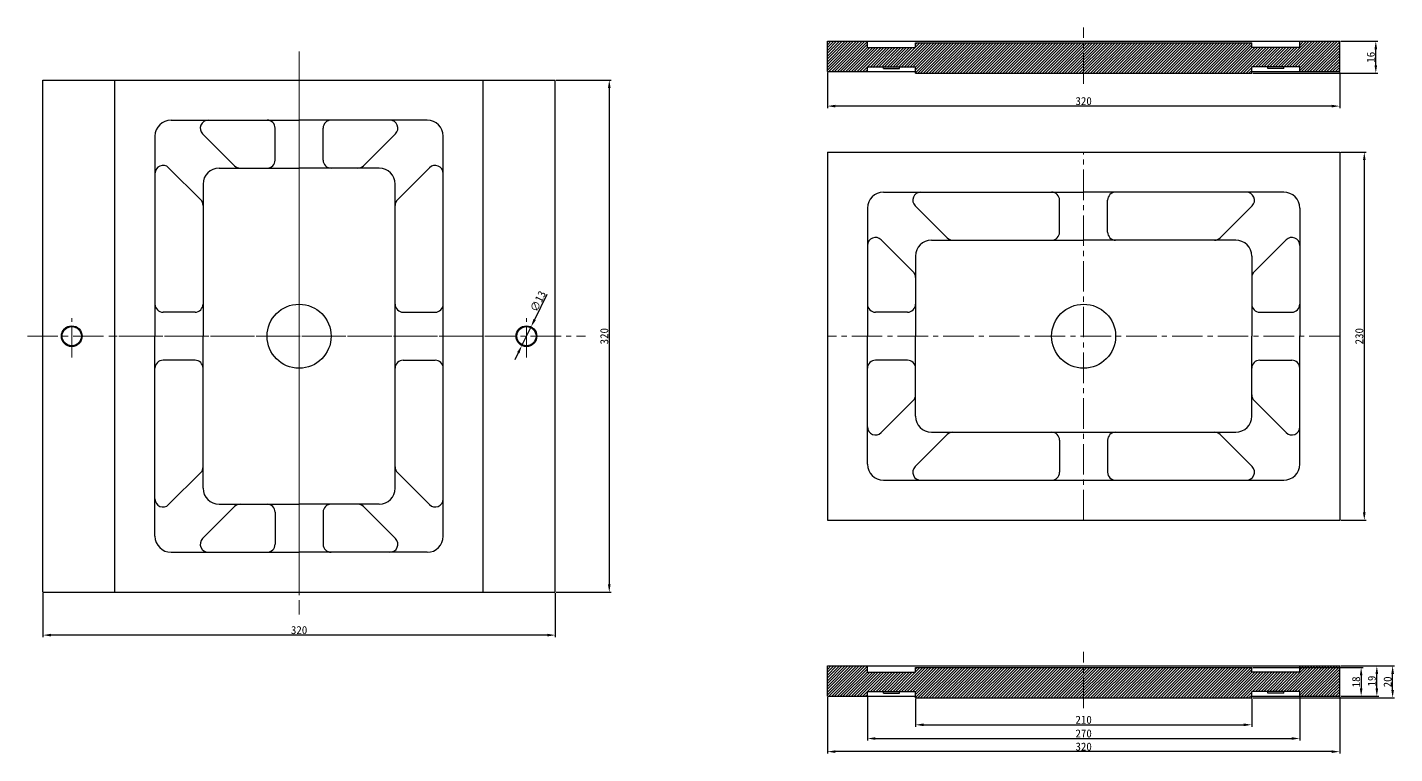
# Model space of a CAD drawing. Header units: inches. Extents: x -20 to 18950, y -1047 to 2551.
# Drawn here: x 15006 to 15860, y -450 to 4 of the extents above; entities that cross this region are included whole.
import ezdxf

# ---------------------------------------------------------------- set-up
doc = ezdxf.new("R2010")
doc.units = ezdxf.units.IN
doc.header["$MEASUREMENT"] = 0
doc.header["$PDSIZE"] = -5
doc.linetypes.add('CENTER2', pattern=[28.574999, 19.049999, -3.175, 3.175, -3.175])
doc.layers.get('0').update_dxf_attribs({"lineweight": 30})
doc.layers.get('Defpoints').update_dxf_attribs({"lineweight": 18})
for name, color, linetype, lineweight in [('cen', 1, 'CENTER2', 20), ('dim', 5, 'Continuous', 20), ('hat', 3, 'Continuous', 20)]:
    doc.layers.add(name, color=color, linetype=linetype, lineweight=lineweight)
doc.styles.get("Standard").update_dxf_attribs({"font": ''})
doc.styles.get('Standard').set_extended_font_data('宋体')
doc.dimstyles.new('ISO-25', dxfattribs={"dimtxt": 5, "dimasz": 5, "dimexe": 1.25, "dimexo": 0.625, "dimtad": 1, "dimdsep": 46, "dimtxsty": 'Standard', "dimcen": 2.5, "dimdle": 10, "dimadec": 0, "dimazin": 0, "dimtfac": 1, "dimtmove": 0, "dimatfit": 3, "dimfxl": 1, "dimtolj": 1, "dimarcsym": 0})

# ---------------------------------------------------------------- blocks, each defined once
blk = doc.blocks.new('*D55')
at = {"layer": 'Defpoints', "color": 0, "transparency": 16777216}
for p in [(15335.8, -28.96), (15335.8, -348.96), (15369.54, -348.96)]:
    blk.add_point(p, dxfattribs=at)
at = {"layer": 'dim', "color": 0, "linetype": 'Continuous', "lineweight": -2, "transparency": 16777216}
for p, q in [((15336.43, -28.96), (15370.79, -28.96)), ((15369.54, -33.96), (15369.54, -343.96)), ((15336.43, -348.96), (15370.79, -348.96))]:
    blk.add_line(p, q, dxfattribs=at)
at = {"layer": 'dim', "color": 0, "transparency": 16777216}
for points in [[(15368.71, -33.96), (15370.37, -33.96), (15369.54, -28.96)], [(15368.71, -343.96), (15370.37, -343.96), (15369.54, -348.96)]]:
    blk.add_solid(points, dxfattribs=at)
at = {"layer": 'dim', "color": 0, "transparency": 16777216, "insert": (15366.42, -188.96), "char_height": 5, "attachment_point": 5, "rotation": 90}
blk.add_mtext('\\A1;320', dxfattribs=at)
blk = doc.blocks.new('*D56')
at = {"layer": 'Defpoints', "color": 0, "transparency": 16777216}
for p in [(15015.8, -348.96), (15335.8, -348.96), (15015.8, -375.72)]:
    blk.add_point(p, dxfattribs=at)
at = {"layer": 'dim', "color": 0, "linetype": 'Continuous', "lineweight": -2, "transparency": 16777216}
for p, q in [((15015.8, -349.58), (15015.8, -376.97)), ((15335.8, -349.58), (15335.8, -376.97)), ((15330.8, -375.72), (15020.8, -375.72))]:
    blk.add_line(p, q, dxfattribs=at)
at = {"layer": 'dim', "color": 0, "transparency": 16777216}
for points in [[(15020.8, -374.88), (15020.8, -376.55), (15015.8, -375.72)], [(15330.8, -374.88), (15330.8, -376.55), (15335.8, -375.72)]]:
    blk.add_solid(points, dxfattribs=at)
at = {"layer": 'dim', "color": 0, "transparency": 16777216, "insert": (15175.8, -372.59), "char_height": 5, "attachment_point": 5}
blk.add_mtext('\\A1;320', dxfattribs=at)
blk = doc.blocks.new('*D58')
at = {"layer": 'Defpoints', "color": 0, "transparency": 16777216}
for p in [(15320.67, -183.13), (15314.93, -194.79)]:
    blk.add_point(p, dxfattribs=at)
at = {"layer": 'dim', "color": 0, "linetype": 'Continuous', "lineweight": -2, "transparency": 16777216}
for p, q in [((15330.6, -162.96), (15322.88, -178.64)), ((15314.93, -194.79), (15320.67, -183.13)), ((15312.73, -199.28), (15310.52, -203.76))]:
    blk.add_line(p, q, dxfattribs=at)
at = {"layer": 'dim', "color": 0, "transparency": 16777216}
for points in [[(15322.13, -178.27), (15323.63, -179.01), (15320.67, -183.13)], [(15311.98, -198.91), (15313.47, -199.65), (15314.93, -194.79)]]:
    blk.add_solid(points, dxfattribs=at)
at = {"layer": 'dim', "color": 0, "transparency": 16777216, "insert": (15325.04, -167.18), "char_height": 5, "attachment_point": 5, "rotation": 63.79891}
blk.add_mtext('\\A1;∅13', dxfattribs=at)
blk = doc.blocks.new('*D120')
at = {"layer": 'Defpoints', "color": 0, "transparency": 16777216}
for p in [(15825.81, -4.67), (15848.29, -4.67), (15770.81, -24.67)]:
    blk.add_point(p, dxfattribs=at)
at = {"layer": 'dim', "color": 0, "linetype": 'Continuous', "lineweight": -2, "transparency": 16777216}
for p, q in [((15826.43, -4.67), (15849.54, -4.67)), ((15848.29, -19.67), (15848.29, -9.67)), ((15771.43, -24.67), (15849.54, -24.67))]:
    blk.add_line(p, q, dxfattribs=at)
at = {"layer": 'dim', "color": 0, "transparency": 16777216}
for points in [[(15847.46, -9.67), (15849.12, -9.67), (15848.29, -4.67)], [(15847.46, -19.67), (15849.12, -19.67), (15848.29, -24.67)]]:
    blk.add_solid(points, dxfattribs=at)
at = {"layer": 'dim', "color": 0, "transparency": 16777216, "insert": (15845.17, -14.67), "char_height": 5, "attachment_point": 5, "rotation": 90}
blk.add_mtext('\\A1;16', dxfattribs=at)
blk = doc.blocks.new('*D121')
at = {"layer": 'Defpoints', "color": 0, "transparency": 16777216}
for p in [(15505.81, -23.67), (15825.81, -23.67), (15505.81, -45.2)]:
    blk.add_point(p, dxfattribs=at)
at = {"layer": 'dim', "color": 0, "linetype": 'Continuous', "lineweight": -2, "transparency": 16777216}
for p, q in [((15505.81, -24.29), (15505.81, -46.45)), ((15825.81, -24.29), (15825.81, -46.45)), ((15820.81, -45.2), (15510.81, -45.2))]:
    blk.add_line(p, q, dxfattribs=at)
at = {"layer": 'dim', "color": 0, "transparency": 16777216}
for points in [[(15510.81, -44.37), (15510.81, -46.04), (15505.81, -45.2)], [(15820.81, -44.37), (15820.81, -46.04), (15825.81, -45.2)]]:
    blk.add_solid(points, dxfattribs=at)
at = {"layer": 'dim', "color": 0, "transparency": 16777216, "insert": (15665.81, -42.08), "char_height": 5, "attachment_point": 5}
blk.add_mtext('\\A1;320', dxfattribs=at)
blk = doc.blocks.new('*D122')
at = {"layer": 'Defpoints', "color": 0, "transparency": 16777216}
for p in [(15825.81, -73.96), (15825.81, -303.96), (15841.11, -303.96)]:
    blk.add_point(p, dxfattribs=at)
at = {"layer": 'dim', "color": 0, "linetype": 'Continuous', "lineweight": -2, "transparency": 16777216}
for p, q in [((15826.43, -73.96), (15842.36, -73.96)), ((15841.11, -78.96), (15841.11, -298.96)), ((15826.43, -303.96), (15842.36, -303.96))]:
    blk.add_line(p, q, dxfattribs=at)
at = {"layer": 'dim', "color": 0, "transparency": 16777216}
for points in [[(15840.27, -78.96), (15841.94, -78.96), (15841.11, -73.96)], [(15840.27, -298.96), (15841.94, -298.96), (15841.11, -303.96)]]:
    blk.add_solid(points, dxfattribs=at)
at = {"layer": 'dim', "color": 0, "transparency": 16777216, "insert": (15837.98, -188.96), "char_height": 5, "attachment_point": 5, "rotation": 90}
blk.add_mtext('\\A1;230', dxfattribs=at)
blk = doc.blocks.new('*D123')
at = {"layer": 'Defpoints', "color": 0, "transparency": 16777216}
for p in [(15825.81, -394.94), (15858.82, -394.94), (15770.81, -414.94)]:
    blk.add_point(p, dxfattribs=at)
at = {"layer": 'dim', "color": 0, "linetype": 'Continuous', "lineweight": -2, "transparency": 16777216}
for p, q in [((15826.43, -394.94), (15860.07, -394.94)), ((15858.82, -409.94), (15858.82, -399.94)), ((15771.43, -414.94), (15860.07, -414.94))]:
    blk.add_line(p, q, dxfattribs=at)
at = {"layer": 'dim', "color": 0, "transparency": 16777216}
for points in [[(15857.99, -399.94), (15859.65, -399.94), (15858.82, -394.94)], [(15857.99, -409.94), (15859.65, -409.94), (15858.82, -414.94)]]:
    blk.add_solid(points, dxfattribs=at)
at = {"layer": 'dim', "color": 0, "transparency": 16777216, "insert": (15855.69, -404.94), "char_height": 5, "attachment_point": 5, "rotation": 90}
blk.add_mtext('\\A1;20', dxfattribs=at)
blk = doc.blocks.new('*D124')
at = {"layer": 'Defpoints', "color": 0, "transparency": 16777216}
for p in [(15826.43, -394.94), (15848.94, -394.94), (15825.81, -413.94)]:
    blk.add_point(p, dxfattribs=at)
at = {"layer": 'dim', "color": 0, "linetype": 'Continuous', "lineweight": -2, "transparency": 16777216}
for p, q in [((15827.06, -394.94), (15850.19, -394.94)), ((15848.94, -408.94), (15848.94, -399.94)), ((15826.43, -413.94), (15850.19, -413.94))]:
    blk.add_line(p, q, dxfattribs=at)
at = {"layer": 'dim', "color": 0, "transparency": 16777216}
for points in [[(15848.11, -399.94), (15849.77, -399.94), (15848.94, -394.94)], [(15848.11, -408.94), (15849.77, -408.94), (15848.94, -413.94)]]:
    blk.add_solid(points, dxfattribs=at)
at = {"layer": 'dim', "color": 0, "transparency": 16777216, "insert": (15845.81, -404.44), "char_height": 5, "attachment_point": 5, "rotation": 90}
blk.add_mtext('\\A1;19', dxfattribs=at)
blk = doc.blocks.new('*D125')
at = {"layer": 'Defpoints', "color": 0, "transparency": 16777216}
for p in [(15770.81, -395.94), (15825.81, -413.94), (15839.14, -413.94)]:
    blk.add_point(p, dxfattribs=at)
at = {"layer": 'dim', "color": 0, "linetype": 'Continuous', "lineweight": -2, "transparency": 16777216}
for p, q in [((15771.43, -395.94), (15840.39, -395.94)), ((15839.14, -400.94), (15839.14, -408.94)), ((15826.43, -413.94), (15840.39, -413.94))]:
    blk.add_line(p, q, dxfattribs=at)
at = {"layer": 'dim', "color": 0, "transparency": 16777216}
for points in [[(15838.31, -400.94), (15839.98, -400.94), (15839.14, -395.94)], [(15838.31, -408.94), (15839.98, -408.94), (15839.14, -413.94)]]:
    blk.add_solid(points, dxfattribs=at)
at = {"layer": 'dim', "color": 0, "transparency": 16777216, "insert": (15836.02, -404.94), "char_height": 5, "attachment_point": 5, "rotation": 90}
blk.add_mtext('\\A1;18', dxfattribs=at)
blk = doc.blocks.new('*D126')
at = {"layer": 'Defpoints', "color": 0, "transparency": 16777216}
for p in [(15505.81, -413.94), (15825.81, -413.94), (15505.81, -448.54)]:
    blk.add_point(p, dxfattribs=at)
at = {"layer": 'dim', "color": 0, "linetype": 'Continuous', "lineweight": -2, "transparency": 16777216}
for p, q in [((15505.81, -414.57), (15505.81, -449.79)), ((15825.81, -414.57), (15825.81, -449.79)), ((15820.81, -448.54), (15510.81, -448.54))]:
    blk.add_line(p, q, dxfattribs=at)
at = {"layer": 'dim', "color": 0, "transparency": 16777216}
for points in [[(15510.81, -447.71), (15510.81, -449.37), (15505.81, -448.54)], [(15820.81, -447.71), (15820.81, -449.37), (15825.81, -448.54)]]:
    blk.add_solid(points, dxfattribs=at)
at = {"layer": 'dim', "color": 0, "transparency": 16777216, "insert": (15665.81, -445.42), "char_height": 5, "attachment_point": 5}
blk.add_mtext('\\A1;320', dxfattribs=at)
blk = doc.blocks.new('*D127')
at = {"layer": 'Defpoints', "color": 0, "transparency": 16777216}
for p in [(15560.81, -414.94), (15770.81, -414.94), (15770.81, -431.75)]:
    blk.add_point(p, dxfattribs=at)
at = {"layer": 'dim', "color": 0, "linetype": 'Continuous', "lineweight": -2, "transparency": 16777216}
for p, q in [((15560.81, -415.57), (15560.81, -433)), ((15770.81, -415.57), (15770.81, -433)), ((15565.81, -431.75), (15765.81, -431.75))]:
    blk.add_line(p, q, dxfattribs=at)
at = {"layer": 'dim', "color": 0, "transparency": 16777216}
for points in [[(15565.81, -430.92), (15565.81, -432.59), (15560.81, -431.75)], [(15765.81, -430.92), (15765.81, -432.59), (15770.81, -431.75)]]:
    blk.add_solid(points, dxfattribs=at)
at = {"layer": 'dim', "color": 0, "transparency": 16777216, "insert": (15665.81, -428.63), "char_height": 5, "attachment_point": 5}
blk.add_mtext('\\A1;210', dxfattribs=at)
blk = doc.blocks.new('*D128')
at = {"layer": 'Defpoints', "color": 0, "transparency": 16777216}
for p in [(15530.81, -413.94), (15800.81, -413.94), (15800.81, -440.32)]:
    blk.add_point(p, dxfattribs=at)
at = {"layer": 'dim', "color": 0, "linetype": 'Continuous', "lineweight": -2, "transparency": 16777216}
for p, q in [((15530.81, -414.57), (15530.81, -441.57)), ((15800.81, -414.57), (15800.81, -441.57)), ((15535.81, -440.32), (15795.81, -440.32))]:
    blk.add_line(p, q, dxfattribs=at)
at = {"layer": 'dim', "color": 0, "transparency": 16777216}
for points in [[(15535.81, -439.49), (15535.81, -441.15), (15530.81, -440.32)], [(15795.81, -439.49), (15795.81, -441.15), (15800.81, -440.32)]]:
    blk.add_solid(points, dxfattribs=at)
at = {"layer": 'dim', "color": 0, "transparency": 16777216, "insert": (15665.81, -437.2), "char_height": 5, "attachment_point": 5}
blk.add_mtext('\\A1;270', dxfattribs=at)

msp = doc.modelspace()

# ---------------------------------------------------------------- hatches: boundary and pattern name
at = {"layer": 'hat'}
h = msp.add_hatch(dxfattribs=at)
h.set_pattern_fill('ANSI31', color=256, scale=10)
h.set_pattern_definition([(45, (3997.432, 0), (-0.88388348, 0.88388348), [])])
h.paths.add_polyline_path([(15665.81, -5.668), (15560.81, -5.668), (15560.81, -8.668), (15530.81, -8.668), (15530.81, -4.668), (15505.81, -4.668), (15505.81, -23.668), (15530.81, -23.668), (15530.81, -20.668), (15560.81, -20.668), (15560.81, -24.668), (15665.81, -24.668)])
h.paths.add_polyline_path([(15825.81, -4.668), (15800.81, -4.668), (15800.81, -8.668), (15770.81, -8.668), (15770.81, -5.668), (15665.81, -5.668), (15665.81, -24.668), (15770.81, -24.668), (15770.81, -20.668), (15800.81, -20.668), (15800.81, -23.668), (15825.81, -23.668)])
h = msp.add_hatch(dxfattribs=at)
h.set_pattern_fill('ANSI31', color=256, scale=10)
h.set_pattern_definition([(45, (3997.432, -390.2728), (-0.88388348, 0.88388348), [])])
h.paths.add_polyline_path([(15665.81, -395.941), (15560.81, -395.941), (15560.81, -398.941), (15530.81, -398.941), (15530.81, -394.941), (15505.81, -394.941), (15505.81, -413.941), (15530.81, -413.941), (15530.81, -410.941), (15560.81, -410.941), (15560.81, -414.941), (15665.81, -414.941)])
h.paths.add_polyline_path([(15825.81, -394.941), (15800.81, -394.941), (15800.81, -398.941), (15770.81, -398.941), (15770.81, -395.941), (15665.81, -395.941), (15665.81, -414.941), (15770.81, -414.941), (15770.81, -410.941), (15800.81, -410.941), (15800.81, -413.941), (15825.81, -413.941)])

# ---------------------------------------------------------------- linework, layer by layer
for p, q in [((15505.81, -4.668), (15825.81, -4.668)), ((15505.81, -23.668), (15505.81, -4.668)), ((15530.81, -8.668), (15530.81, -4.668)), ((15560.81, -5.668), (15770.81, -5.668)), ((15560.81, -8.668), (15560.81, -5.668)), ((15770.81, -8.668), (15770.81, -5.668)), ((15800.81, -8.668), (15800.81, -4.668)), ((15825.81, -23.668), (15825.81, -4.668)), ((15530.81, -8.668), (15560.81, -8.668)), ((15800.81, -8.668), (15770.81, -8.668)), ((15505.81, -23.668), (15560.81, -23.668)), ((15530.81, -20.668), (15560.81, -20.668)), ((15530.81, -23.668), (15530.81, -20.668)), ((15540.81, -21.668), (15540.81, -20.668)), ((15540.81, -21.668), (15550.81, -21.668)), ((15550.81, -21.668), (15550.81, -20.668)), ((15560.81, -24.668), (15560.81, -20.668)), ((15560.81, -24.668), (15770.81, -24.668)), ((15770.81, -24.668), (15770.81, -20.668)), ((15800.81, -20.668), (15770.81, -20.668)), ((15770.81, -23.668), (15825.81, -23.668)), ((15780.81, -21.668), (15780.81, -20.668)), ((15790.81, -21.668), (15780.81, -21.668)), ((15790.81, -21.668), (15790.81, -20.668)), ((15800.81, -23.668), (15800.81, -20.668)), ((15015.805, -28.96), (15335.805, -28.96)), ((15015.805, -348.96), (15015.805, -28.96)), ((15060.805, -348.96), (15060.805, -28.96)), ((15290.805, -348.96), (15290.805, -28.96)), ((15335.805, -348.96), (15335.805, -28.96)), ((15095.805, -53.96), (15175.805, -53.96)), ((15160.805, -78.96), (15160.805, -58.96)), ((15255.805, -53.96), (15175.805, -53.96)), ((15190.805, -78.96), (15190.805, -58.96)), ((15085.805, -63.96), (15085.805, -188.96)), ((15115.553, -62.496), (15135.553, -82.496)), ((15236.056, -62.496), (15216.056, -82.496)), ((15265.805, -313.96), (15265.805, -63.96)), ((15505.81, -73.96), (15505.81, -303.96)), ((15505.81, -73.96), (15825.81, -73.96)), ((15825.81, -73.96), (15825.81, -303.96)), ((15094.34, -83.709), (15114.34, -103.709)), ((15125.805, -83.96), (15175.805, -83.96)), ((15225.805, -83.96), (15175.805, -83.96)), ((15257.269, -83.709), (15237.269, -103.709)), ((15115.805, -93.96), (15115.805, -188.96)), ((15235.805, -283.96), (15235.805, -93.96)), ((15540.81, -98.96), (15665.81, -98.96)), ((15790.81, -98.96), (15665.81, -98.96)), ((15530.81, -108.96), (15530.81, -188.96)), ((15560.559, -107.496), (15580.559, -127.496)), ((15650.81, -123.96), (15650.81, -103.96)), ((15680.81, -123.96), (15680.81, -103.96)), ((15771.061, -107.496), (15751.061, -127.496)), ((15800.81, -108.96), (15800.81, -188.96)), ((15539.346, -128.709), (15559.346, -148.709)), ((15570.81, -128.96), (15665.81, -128.96)), ((15760.81, -128.96), (15665.81, -128.96)), ((15792.274, -128.709), (15772.274, -148.709)), ((15560.81, -138.96), (15560.81, -188.96)), ((15770.81, -138.96), (15770.81, -188.96)), ((15110.805, -173.96), (15090.805, -173.96)), ((15240.805, -173.96), (15260.805, -173.96)), ((15555.81, -173.96), (15535.81, -173.96)), ((15775.81, -173.96), (15795.81, -173.96)), ((15085.805, -313.96), (15085.805, -188.96)), ((15115.805, -283.96), (15115.805, -188.96)), ((15530.81, -268.96), (15530.81, -188.96)), ((15560.81, -238.96), (15560.81, -188.96)), ((15770.81, -238.96), (15770.81, -188.96)), ((15800.81, -268.96), (15800.81, -188.96)), ((15110.805, -203.96), (15090.805, -203.96)), ((15240.805, -203.96), (15260.805, -203.96)), ((15555.81, -203.96), (15535.81, -203.96)), ((15775.81, -203.96), (15795.81, -203.96)), ((15539.346, -249.211), (15559.346, -229.211)), ((15792.274, -249.211), (15772.274, -229.211)), ((15560.559, -270.424), (15580.559, -250.424)), ((15570.81, -248.96), (15760.81, -248.96)), ((15650.81, -253.96), (15650.81, -273.96)), ((15680.81, -253.96), (15680.81, -273.96)), ((15771.061, -270.424), (15751.061, -250.424)), ((15094.34, -294.211), (15114.34, -274.211)), ((15257.269, -294.211), (15237.269, -274.211)), ((15540.81, -278.96), (15790.81, -278.96)), ((15115.553, -315.424), (15135.553, -295.424)), ((15125.805, -293.96), (15175.805, -293.96)), ((15225.805, -293.96), (15175.805, -293.96)), ((15236.056, -315.424), (15216.056, -295.424)), ((15160.805, -298.96), (15160.805, -318.96)), ((15190.805, -298.96), (15190.805, -318.96)), ((15505.81, -303.96), (15825.81, -303.96)), ((15095.805, -323.96), (15175.805, -323.96)), ((15255.805, -323.96), (15175.805, -323.96)), ((15015.805, -348.96), (15335.805, -348.96)), ((15505.81, -394.941), (15825.81, -394.941)), ((15505.81, -413.941), (15505.81, -394.941)), ((15530.81, -398.941), (15530.81, -394.941)), ((15530.81, -398.941), (15560.81, -398.941)), ((15560.81, -395.941), (15770.81, -395.941)), ((15560.81, -398.941), (15560.81, -395.941)), ((15770.81, -398.941), (15770.81, -395.941)), ((15800.81, -398.941), (15770.81, -398.941)), ((15800.81, -398.941), (15800.81, -394.941)), ((15825.81, -413.941), (15825.81, -394.941)), ((15505.81, -413.941), (15560.81, -413.941)), ((15530.81, -410.941), (15560.81, -410.941)), ((15530.81, -413.941), (15530.81, -410.941)), ((15540.81, -411.941), (15540.81, -410.941)), ((15540.81, -411.941), (15550.81, -411.941)), ((15550.81, -411.941), (15550.81, -410.941)), ((15560.81, -414.941), (15560.81, -410.941)), ((15560.81, -414.941), (15770.81, -414.941)), ((15770.81, -414.941), (15770.81, -410.941)), ((15800.81, -410.941), (15770.81, -410.941)), ((15770.81, -413.941), (15825.81, -413.941)), ((15780.81, -411.941), (15780.81, -410.941)), ((15790.81, -411.941), (15780.81, -411.941)), ((15790.81, -411.941), (15790.81, -410.941)), ((15800.81, -413.941), (15800.81, -410.941))]:
    msp.add_line(p, q)
for centre, radius in [((15175.805, -188.96), 20), ((15665.81, -188.96), 20), ((15033.805, -188.96), 6.5), ((15033.805, -188.96), 6), ((15317.805, -188.96), 6.5), ((15317.805, -188.96), 6)]:
    msp.add_circle(centre, radius)
for centre, radius, start, end in [((15095.805, -63.96), 10, 90, 180), ((15119.089, -58.96), 5, 90, 225), ((15155.805, -58.96), 5, 0, 90), ((15195.805, -58.96), 5, 90, 180), ((15232.52, -58.96), 5, 315, 90), ((15255.805, -63.96), 10, 0, 90), ((15090.805, -87.244), 5, 45, 180), ((15125.805, -93.96), 10, 90, 180), ((15139.089, -78.96), 5, 225, 270), ((15155.805, -78.96), 5, 270, 0), ((15195.805, -78.96), 5, 180, 270), ((15212.52, -78.96), 5, 270, 315), ((15225.805, -93.96), 10, 0, 90), ((15260.805, -87.244), 5, 0, 135), ((15540.81, -108.96), 10, 90, 180), ((15564.094, -103.96), 5, 90, 225), ((15645.81, -103.96), 5, 0, 90), ((15685.81, -103.96), 5, 90, 180), ((15767.526, -103.96), 5, 315, 90), ((15790.81, -108.96), 10, 360, 90), ((15110.805, -107.244), 5, 0, 45), ((15240.805, -107.244), 5, 135, 180), ((15535.81, -132.244), 5, 45, 180), ((15584.094, -123.96), 5, 225, 270), ((15645.81, -123.96), 5, 270, 0), ((15685.81, -123.96), 5, 180, 270), ((15747.526, -123.96), 5, 270, 315), ((15795.81, -132.244), 5, 360, 135), ((15570.81, -138.96), 10, 90, 180), ((15760.81, -138.96), 10, 360, 90), ((15555.81, -152.244), 5, 0, 45), ((15775.81, -152.244), 5, 135, 180), ((15090.805, -168.96), 5, 180, 270), ((15110.805, -168.96), 5, 270, 0), ((15240.805, -168.96), 5, 180, 270), ((15260.805, -168.96), 5, 270, 0), ((15535.81, -168.96), 5, 180, 270), ((15555.81, -168.96), 5, 270, 0), ((15775.81, -168.96), 5, 180, 270), ((15795.81, -168.96), 5, 270, 0), ((15090.805, -208.96), 5, 90, 180), ((15110.805, -208.96), 5, 0, 90), ((15240.805, -208.96), 5, 90, 180), ((15260.805, -208.96), 5, 0, 90), ((15535.81, -208.96), 5, 90, 180), ((15555.81, -208.96), 5, 0, 90), ((15775.81, -208.96), 5, 90, 180), ((15795.81, -208.96), 5, 0, 90), ((15555.81, -225.676), 5, 315, 360), ((15775.81, -225.676), 5, 180, 225), ((15570.81, -238.96), 10, 180, 270), ((15760.81, -238.96), 10, 270, 360), ((15535.81, -245.676), 5, 180, 315), ((15795.81, -245.676), 5, 225, 0), ((15584.094, -253.96), 5, 90, 135), ((15645.81, -253.96), 5, 0, 90), ((15685.81, -253.96), 5, 90, 180), ((15747.526, -253.96), 5, 45, 90), ((15110.805, -270.676), 5, 315, 0), ((15240.805, -270.676), 5, 180, 225), ((15540.81, -268.96), 10, 180, 270), ((15564.094, -273.96), 5, 135, 270), ((15767.526, -273.96), 5, 270, 45), ((15790.81, -268.96), 10, 270, 360), ((15645.81, -273.96), 5, 270, 0), ((15685.81, -273.96), 5, 180, 270), ((15125.805, -283.96), 10, 180, 270), ((15225.805, -283.96), 10, 270, 0), ((15090.805, -290.676), 5, 180, 315), ((15139.089, -298.96), 5, 90, 135), ((15155.805, -298.96), 5, 0, 90), ((15195.805, -298.96), 5, 90, 180), ((15212.52, -298.96), 5, 45, 90), ((15260.805, -290.676), 5, 225, 0), ((15095.805, -313.96), 10, 180, 270), ((15119.089, -318.96), 5, 135, 270), ((15232.52, -318.96), 5, 270, 45), ((15255.805, -313.96), 10, 270, 0), ((15155.805, -318.96), 5, 270, 0), ((15195.805, -318.96), 5, 180, 270)]:
    msp.add_arc(centre, radius, start, end)
at = {"layer": 'cen'}
for p, q in [((15665.81, -31.185), (15665.81, 4.014)), ((15175.805, -11.075), (15175.805, -362.877)), ((15175.805, -28.96), (15175.805, -348.96)), ((15665.81, -303.96), (15665.81, -73.96)), ((15033.805, -202.303), (15033.805, -177.712)), ((15317.805, -202.303), (15317.805, -177.712)), ((15006.076, -188.96), (15354.71, -188.96)), ((15290.805, -188.96), (15060.805, -188.96)), ((15825.81, -188.96), (15505.81, -188.96)), ((15665.81, -421.458), (15665.81, -386.259))]:
    msp.add_line(p, q, dxfattribs=at)

# ---------------------------------------------------------------- dimensions: what is measured, and where the dimension line sits
at = {"layer": 'dim'}
dim = msp.add_linear_dim(base=(15848.291, -4.668), p1=(15770.81, -24.668), p2=(15825.81, -4.668), angle=90, text='16', dimstyle='ISO-25', dxfattribs=at)
dim.commit()
dim.dimension.update_dxf_attribs({"geometry": '*D120', "text_midpoint": (15848.291, -14.668), "dimtype": 160})
for base, p1, p2, picture, middle in [((15505.81, -45.202), (15825.81, -23.668), (15505.81, -23.668), '*D121', (15665.81, -45.202)), ((15015.805, -375.716), (15335.805, -348.96), (15015.805, -348.96), '*D56', (15175.805, -375.716)), ((15505.81, -448.541), (15825.81, -413.941), (15505.81, -413.941), '*D126', (15665.81, -448.541)), ((15800.81, -440.321), (15530.81, -413.941), (15800.81, -413.941), '*D128', (15665.81, -440.321))]:
    dim = msp.add_linear_dim(base=base, p1=p1, p2=p2, dimstyle='ISO-25', dxfattribs=at)
    dim.commit()
    dim.dimension.update_dxf_attribs({"geometry": picture, "text_midpoint": middle, "dimtype": 160})
for base, p1, p2, picture, middle in [((15369.54, -348.96), (15335.805, -28.96), (15335.805, -348.96), '*D55', (15366.415, -188.96)), ((15841.105, -303.96), (15825.81, -73.96), (15825.81, -303.96), '*D122', (15837.98, -188.96))]:
    dim = msp.add_linear_dim(base=base, p1=p1, p2=p2, angle=90, dimstyle='ISO-25', dxfattribs=at)
    dim.commit()
    dim.dimension.update_dxf_attribs({"geometry": picture, "text_midpoint": middle})
dim = msp.add_diameter_dim_2p(p1=(15314.935, -194.792), p2=(15320.675, -183.128), dimstyle='ISO-25', dxfattribs=at)
dim.commit()
dim.dimension.update_dxf_attribs({"geometry": '*D58', "text_midpoint": (15327.844, -168.558)})
for base, p1, p2, picture, middle in [((15858.82, -394.941), (15770.81, -414.941), (15825.81, -394.941), '*D123', (15858.82, -404.941)), ((15839.144, -413.941), (15770.81, -395.941), (15825.81, -413.941), '*D125', (15839.144, -404.941)), ((15848.938, -394.941), (15825.81, -413.941), (15826.435, -394.941), '*D124', (15848.938, -404.441))]:
    dim = msp.add_linear_dim(base=base, p1=p1, p2=p2, angle=90, dimstyle='ISO-25', dxfattribs=at)
    dim.commit()
    dim.dimension.update_dxf_attribs({"geometry": picture, "text_midpoint": middle, "dimtype": 160})
dim = msp.add_linear_dim(base=(15770.81, -431.754), p1=(15560.81, -414.941), p2=(15770.81, -414.941), dimstyle='ISO-25', dxfattribs=at)
dim.commit()
dim.dimension.update_dxf_attribs({"geometry": '*D127', "text_midpoint": (15665.81, -428.629)})

doc.saveas('drawing.dxf')
